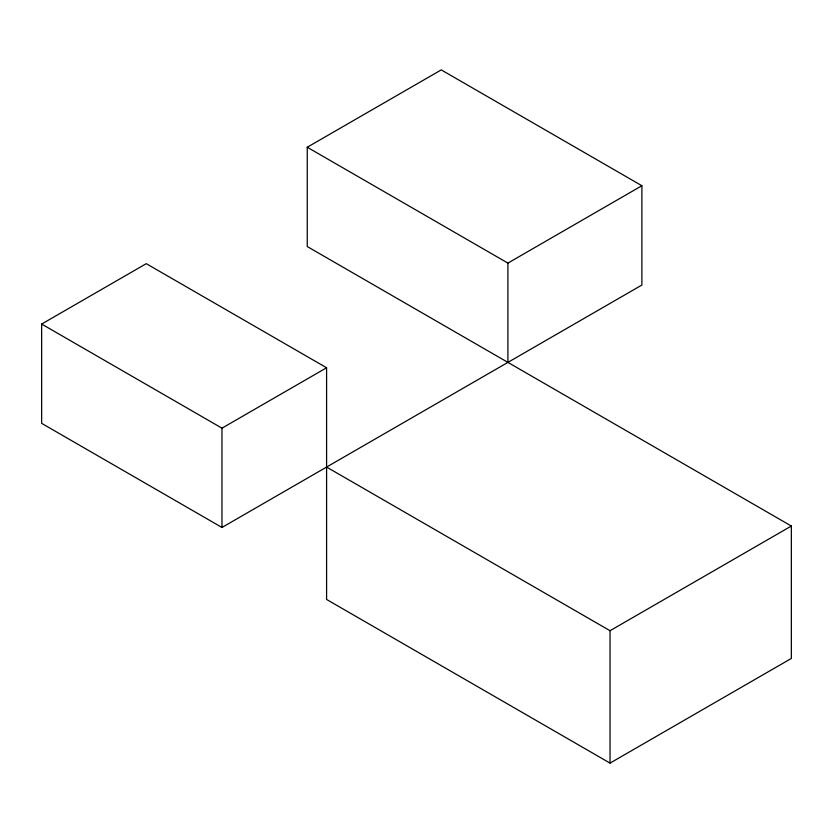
<?xml version="1.0" encoding="UTF-8"?>
<svg xmlns="http://www.w3.org/2000/svg" width="833" height="833" viewBox="0 0 833 833"><rect width="100%" height="100%" fill="white"/><g stroke="black" fill="none" stroke-linecap="round" stroke-linejoin="round"><path stroke-width="1.25" d="M307.252 147.243L441.24 69.889L641.889 185.728L641.889 285.032L221.974 527.466L41.65 423.351L41.65 324.058L146.264 263.665L326.588 367.769L326.588 599.458L610.037 763.111L791.35 658.434L791.35 526.039L307.252 246.547L307.252 147.243L507.901 263.093L641.889 185.728M41.65 324.058L221.974 428.172L326.588 367.769M326.588 467.063L610.037 630.716L791.35 526.039M610.037 630.716L610.037 763.111M507.901 263.093L507.901 362.386M221.974 428.172L221.974 527.466"/></g></svg>
